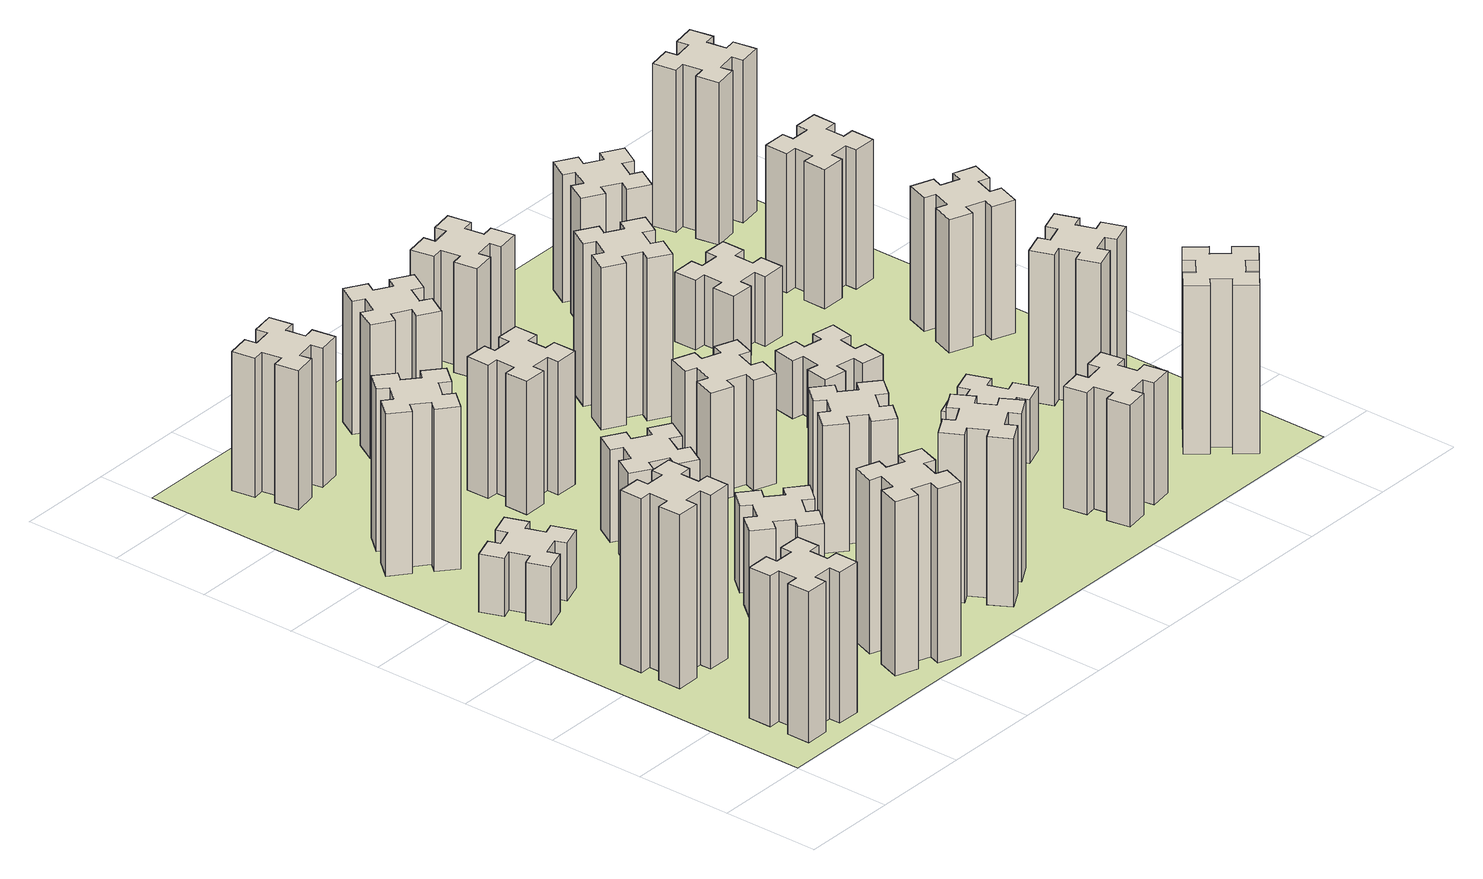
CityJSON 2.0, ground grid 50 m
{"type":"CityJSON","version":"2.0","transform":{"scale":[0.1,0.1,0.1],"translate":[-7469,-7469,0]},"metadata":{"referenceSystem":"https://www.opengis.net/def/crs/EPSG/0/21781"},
"CityObjects":{
"building1":{"type":"Building","attributes":{"class":"1000","function":"1000","usage":"1000","yearOfConstruction":2016,"roofType":"1000","measuredHeight":78,"storeysAboveGround":30,"storeysBelowGround":0},"geometry":[{"type":"Solid","lod":"1","boundaries":[[[[0,1,2,3,4,5,6,7,8,9,10,11,12,13,14,15,16,17,18,19]],[[17,16,20,21]],[[16,15,22,20]],[[15,14,23,22]],[[14,13,24,23]],[[13,12,25,24]],[[12,11,26,25]],[[11,10,27,26]],[[10,9,28,27]],[[9,8,29,28]],[[8,7,30,29]],[[7,6,31,30]],[[6,5,32,31]],[[5,4,33,32]],[[4,3,34,33]],[[3,2,35,34]],[[2,1,36,35]],[[1,0,37,36]],[[0,19,38,37]],[[19,18,39,38]],[[18,17,21,39]],[[24,25,26,27,28,29,30,31,32,33,34,35,36,37,38,39,21,20,22,23]]]]}]},
"building2":{"type":"Building","attributes":{"class":"1000","function":"1000","usage":"1000","yearOfConstruction":2016,"roofType":"1000","measuredHeight":90,"storeysAboveGround":30,"storeysBelowGround":0},"geometry":[{"type":"Solid","lod":"1","boundaries":[[[[40,41,42,43,44,45,46,47,48,49,50,51,52,53,54,55,56,57,58,59]],[[57,56,60,61]],[[56,55,62,60]],[[55,54,63,62]],[[54,53,64,63]],[[53,52,65,64]],[[52,51,66,65]],[[51,50,67,66]],[[50,49,68,67]],[[49,48,69,68]],[[48,47,70,69]],[[47,46,71,70]],[[46,45,72,71]],[[45,44,73,72]],[[44,43,74,73]],[[43,42,75,74]],[[42,41,76,75]],[[41,40,77,76]],[[40,59,78,77]],[[59,58,79,78]],[[58,57,61,79]],[[64,65,66,67,68,69,70,71,72,73,74,75,76,77,78,79,61,60,62,63]]]]}]},
"building3":{"type":"Building","attributes":{"class":"1000","function":"1000","usage":"1000","yearOfConstruction":2016,"roofType":"1000","measuredHeight":30,"storeysAboveGround":30,"storeysBelowGround":0},"geometry":[{"type":"Solid","lod":"1","boundaries":[[[[80,81,82,83,84,85,86,87,88,89,90,91,92,93,94,95,96,97,98,99]],[[97,96,100,101]],[[96,95,102,100]],[[95,94,103,102]],[[94,93,104,103]],[[93,92,105,104]],[[92,91,106,105]],[[91,90,107,106]],[[90,89,108,107]],[[89,88,109,108]],[[88,87,110,109]],[[87,86,111,110]],[[86,85,112,111]],[[85,84,113,112]],[[84,83,114,113]],[[83,82,115,114]],[[82,81,116,115]],[[81,80,117,116]],[[80,99,118,117]],[[99,98,119,118]],[[98,97,101,119]],[[104,105,106,107,108,109,110,111,112,113,114,115,116,117,118,119,101,100,102,103]]]]}]},
"building4":{"type":"Building","attributes":{"class":"1000","function":"1000","usage":"1000","yearOfConstruction":2016,"roofType":"1000","measuredHeight":84,"storeysAboveGround":30,"storeysBelowGround":0},"geometry":[{"type":"Solid","lod":"1","boundaries":[[[[120,121,122,123,124,125,126,127,128,129,130,131,132,133,134,135,136,137,138,139]],[[137,136,140,141]],[[136,135,142,140]],[[135,134,143,142]],[[134,133,144,143]],[[133,132,145,144]],[[132,131,146,145]],[[131,130,147,146]],[[130,129,148,147]],[[129,128,149,148]],[[128,127,150,149]],[[127,126,151,150]],[[126,125,152,151]],[[125,124,153,152]],[[124,123,154,153]],[[123,122,155,154]],[[122,121,156,155]],[[121,120,157,156]],[[120,139,158,157]],[[139,138,159,158]],[[138,137,141,159]],[[144,145,146,147,148,149,150,151,152,153,154,155,156,157,158,159,141,140,142,143]]]]}]},
"building5":{"type":"Building","attributes":{"class":"1000","function":"1000","usage":"1000","yearOfConstruction":2016,"roofType":"1000","measuredHeight":90,"storeysAboveGround":30,"storeysBelowGround":0},"geometry":[{"type":"Solid","lod":"1","boundaries":[[[[160,161,162,163,164,165,166,167,168,169,170,171,172,173,174,175,176,177,178,179]],[[177,176,180,181]],[[176,175,182,180]],[[175,174,183,182]],[[174,173,184,183]],[[173,172,185,184]],[[172,171,186,185]],[[171,170,187,186]],[[170,169,188,187]],[[169,168,189,188]],[[168,167,190,189]],[[167,166,191,190]],[[166,165,192,191]],[[165,164,193,192]],[[164,163,194,193]],[[163,162,195,194]],[[162,161,196,195]],[[161,160,197,196]],[[160,179,198,197]],[[179,178,199,198]],[[178,177,181,199]],[[184,185,186,187,188,189,190,191,192,193,194,195,196,197,198,199,181,180,182,183]]]]}]},
"building6":{"type":"Building","attributes":{"class":"1000","function":"1000","usage":"1000","yearOfConstruction":2016,"roofType":"1000","measuredHeight":45,"storeysAboveGround":30,"storeysBelowGround":0},"geometry":[{"type":"Solid","lod":"1","boundaries":[[[[200,201,202,203,204,205,206,207,208,209,210,211,212,213,214,215,216,217,218,219]],[[217,216,220,221]],[[216,215,222,220]],[[215,214,223,222]],[[214,213,224,223]],[[213,212,225,224]],[[212,211,226,225]],[[211,210,227,226]],[[210,209,228,227]],[[209,208,229,228]],[[208,207,230,229]],[[207,206,231,230]],[[206,205,232,231]],[[205,204,233,232]],[[204,203,234,233]],[[203,202,235,234]],[[202,201,236,235]],[[201,200,237,236]],[[200,219,238,237]],[[219,218,239,238]],[[218,217,221,239]],[[224,225,226,227,228,229,230,231,232,233,234,235,236,237,238,239,221,220,222,223]]]]}]},
"building7":{"type":"Building","attributes":{"class":"1000","function":"1000","usage":"1000","yearOfConstruction":2016,"roofType":"1000","measuredHeight":72,"storeysAboveGround":30,"storeysBelowGround":0},"geometry":[{"type":"Solid","lod":"1","boundaries":[[[[240,241,242,243,244,245,246,247,248,249,250,251,252,253,254,255,256,257,258,259]],[[257,256,260,261]],[[256,255,262,260]],[[255,254,263,262]],[[254,253,264,263]],[[253,252,265,264]],[[252,251,266,265]],[[251,250,267,266]],[[250,249,268,267]],[[249,248,269,268]],[[248,247,270,269]],[[247,246,271,270]],[[246,245,272,271]],[[245,244,273,272]],[[244,243,274,273]],[[243,242,275,274]],[[242,241,276,275]],[[241,240,277,276]],[[240,259,278,277]],[[259,258,279,278]],[[258,257,261,279]],[[264,265,266,267,268,269,270,271,272,273,274,275,276,277,278,279,261,260,262,263]]]]}]},
"building8":{"type":"Building","attributes":{"class":"1000","function":"1000","usage":"1000","yearOfConstruction":2016,"roofType":"1000","measuredHeight":48,"storeysAboveGround":30,"storeysBelowGround":0},"geometry":[{"type":"Solid","lod":"1","boundaries":[[[[280,281,282,283,284,285,286,287,288,289,290,291,292,293,294,295,296,297,298,299]],[[297,296,300,301]],[[296,295,302,300]],[[295,294,303,302]],[[294,293,304,303]],[[293,292,305,304]],[[292,291,306,305]],[[291,290,307,306]],[[290,289,308,307]],[[289,288,309,308]],[[288,287,310,309]],[[287,286,311,310]],[[286,285,312,311]],[[285,284,313,312]],[[284,283,314,313]],[[283,282,315,314]],[[282,281,316,315]],[[281,280,317,316]],[[280,299,318,317]],[[299,298,319,318]],[[298,297,301,319]],[[304,305,306,307,308,309,310,311,312,313,314,315,316,317,318,319,301,300,302,303]]]]}]},
"building9":{"type":"Building","attributes":{"class":"1000","function":"1000","usage":"1000","yearOfConstruction":2016,"roofType":"1000","measuredHeight":69,"storeysAboveGround":30,"storeysBelowGround":0},"geometry":[{"type":"Solid","lod":"1","boundaries":[[[[320,321,322,323,324,325,326,327,328,329,330,331,332,333,334,335,336,337,338,339]],[[337,336,340,341]],[[336,335,342,340]],[[335,334,343,342]],[[334,333,344,343]],[[333,332,345,344]],[[332,331,346,345]],[[331,330,347,346]],[[330,329,348,347]],[[329,328,349,348]],[[328,327,350,349]],[[327,326,351,350]],[[326,325,352,351]],[[325,324,353,352]],[[324,323,354,353]],[[323,322,355,354]],[[322,321,356,355]],[[321,320,357,356]],[[320,339,358,357]],[[339,338,359,358]],[[338,337,341,359]],[[344,345,346,347,348,349,350,351,352,353,354,355,356,357,358,359,341,340,342,343]]]]}]},
"building10":{"type":"Building","attributes":{"class":"1000","function":"1000","usage":"1000","yearOfConstruction":2016,"roofType":"1000","measuredHeight":87,"storeysAboveGround":30,"storeysBelowGround":0},"geometry":[{"type":"Solid","lod":"1","boundaries":[[[[360,361,362,363,364,365,366,367,368,369,370,371,372,373,374,375,376,377,378,379]],[[377,376,380,381]],[[376,375,382,380]],[[375,374,383,382]],[[374,373,384,383]],[[373,372,385,384]],[[372,371,386,385]],[[371,370,387,386]],[[370,369,388,387]],[[369,368,389,388]],[[368,367,390,389]],[[367,366,391,390]],[[366,365,392,391]],[[365,364,393,392]],[[364,363,394,393]],[[363,362,395,394]],[[362,361,396,395]],[[361,360,397,396]],[[360,379,398,397]],[[379,378,399,398]],[[378,377,381,399]],[[384,385,386,387,388,389,390,391,392,393,394,395,396,397,398,399,381,380,382,383]]]]}]},
"building11":{"type":"Building","attributes":{"class":"1000","function":"1000","usage":"1000","yearOfConstruction":2016,"roofType":"1000","measuredHeight":69,"storeysAboveGround":30,"storeysBelowGround":0},"geometry":[{"type":"Solid","lod":"1","boundaries":[[[[400,401,402,403,404,405,406,407,408,409,410,411,412,413,414,415,416,417,418,419]],[[417,416,420,421]],[[416,415,422,420]],[[415,414,423,422]],[[414,413,424,423]],[[413,412,425,424]],[[412,411,426,425]],[[411,410,427,426]],[[410,409,428,427]],[[409,408,429,428]],[[408,407,430,429]],[[407,406,431,430]],[[406,405,432,431]],[[405,404,433,432]],[[404,403,434,433]],[[403,402,435,434]],[[402,401,436,435]],[[401,400,437,436]],[[400,419,438,437]],[[419,418,439,438]],[[418,417,421,439]],[[424,425,426,427,428,429,430,431,432,433,434,435,436,437,438,439,421,420,422,423]]]]}]},
"building12":{"type":"Building","attributes":{"class":"1000","function":"1000","usage":"1000","yearOfConstruction":2016,"roofType":"1000","measuredHeight":66,"storeysAboveGround":30,"storeysBelowGround":0},"geometry":[{"type":"Solid","lod":"1","boundaries":[[[[440,441,442,443,444,445,446,447,448,449,450,451,452,453,454,455,456,457,458,459]],[[457,456,460,461]],[[456,455,462,460]],[[455,454,463,462]],[[454,453,464,463]],[[453,452,465,464]],[[452,451,466,465]],[[451,450,467,466]],[[450,449,468,467]],[[449,448,469,468]],[[448,447,470,469]],[[447,446,471,470]],[[446,445,472,471]],[[445,444,473,472]],[[444,443,474,473]],[[443,442,475,474]],[[442,441,476,475]],[[441,440,477,476]],[[440,459,478,477]],[[459,458,479,478]],[[458,457,461,479]],[[464,465,466,467,468,469,470,471,472,473,474,475,476,477,478,479,461,460,462,463]]]]}]},
"building13":{"type":"Building","attributes":{"class":"1000","function":"1000","usage":"1000","yearOfConstruction":2016,"roofType":"1000","measuredHeight":57,"storeysAboveGround":30,"storeysBelowGround":0},"geometry":[{"type":"Solid","lod":"1","boundaries":[[[[480,481,482,483,484,485,486,487,488,489,490,491,492,493,494,495,496,497,498,499]],[[497,496,500,501]],[[496,495,502,500]],[[495,494,503,502]],[[494,493,504,503]],[[493,492,505,504]],[[492,491,506,505]],[[491,490,507,506]],[[490,489,508,507]],[[489,488,509,508]],[[488,487,510,509]],[[487,486,511,510]],[[486,485,512,511]],[[485,484,513,512]],[[484,483,514,513]],[[483,482,515,514]],[[482,481,516,515]],[[481,480,517,516]],[[480,499,518,517]],[[499,498,519,518]],[[498,497,501,519]],[[504,505,506,507,508,509,510,511,512,513,514,515,516,517,518,519,501,500,502,503]]]]}]},
"building14":{"type":"Building","attributes":{"class":"1000","function":"1000","usage":"1000","yearOfConstruction":2016,"roofType":"1000","measuredHeight":84,"storeysAboveGround":30,"storeysBelowGround":0},"geometry":[{"type":"Solid","lod":"1","boundaries":[[[[520,521,522,523,524,525,526,527,528,529,530,531,532,533,534,535,536,537,538,539]],[[537,536,540,541]],[[536,535,542,540]],[[535,534,543,542]],[[534,533,544,543]],[[533,532,545,544]],[[532,531,546,545]],[[531,530,547,546]],[[530,529,548,547]],[[529,528,549,548]],[[528,527,550,549]],[[527,526,551,550]],[[526,525,552,551]],[[525,524,553,552]],[[524,523,554,553]],[[523,522,555,554]],[[522,521,556,555]],[[521,520,557,556]],[[520,539,558,557]],[[539,538,559,558]],[[538,537,541,559]],[[544,545,546,547,548,549,550,551,552,553,554,555,556,557,558,559,541,540,542,543]]]]}]},
"building15":{"type":"Building","attributes":{"class":"1000","function":"1000","usage":"1000","yearOfConstruction":2016,"roofType":"1000","measuredHeight":63,"storeysAboveGround":30,"storeysBelowGround":0},"geometry":[{"type":"Solid","lod":"1","boundaries":[[[[560,561,562,563,564,565,566,567,568,569,570,571,572,573,574,575,576,577,578,579]],[[577,576,580,581]],[[576,575,582,580]],[[575,574,583,582]],[[574,573,584,583]],[[573,572,585,584]],[[572,571,586,585]],[[571,570,587,586]],[[570,569,588,587]],[[569,568,589,588]],[[568,567,590,589]],[[567,566,591,590]],[[566,565,592,591]],[[565,564,593,592]],[[564,563,594,593]],[[563,562,595,594]],[[562,561,596,595]],[[561,560,597,596]],[[560,579,598,597]],[[579,578,599,598]],[[578,577,581,599]],[[584,585,586,587,588,589,590,591,592,593,594,595,596,597,598,599,581,580,582,583]]]]}]},
"building16":{"type":"Building","attributes":{"class":"1000","function":"1000","usage":"1000","yearOfConstruction":2016,"roofType":"1000","measuredHeight":57,"storeysAboveGround":30,"storeysBelowGround":0},"geometry":[{"type":"Solid","lod":"1","boundaries":[[[[600,601,602,603,604,605,606,607,608,609,610,611,612,613,614,615,616,617,618,619]],[[617,616,620,621]],[[616,615,622,620]],[[615,614,623,622]],[[614,613,624,623]],[[613,612,625,624]],[[612,611,626,625]],[[611,610,627,626]],[[610,609,628,627]],[[609,608,629,628]],[[608,607,630,629]],[[607,606,631,630]],[[606,605,632,631]],[[605,604,633,632]],[[604,603,634,633]],[[603,602,635,634]],[[602,601,636,635]],[[601,600,637,636]],[[600,619,638,637]],[[619,618,639,638]],[[618,617,621,639]],[[624,625,626,627,628,629,630,631,632,633,634,635,636,637,638,639,621,620,622,623]]]]}]},
"building17":{"type":"Building","attributes":{"class":"1000","function":"1000","usage":"1000","yearOfConstruction":2016,"roofType":"1000","measuredHeight":33,"storeysAboveGround":30,"storeysBelowGround":0},"geometry":[{"type":"Solid","lod":"1","boundaries":[[[[640,641,642,643,644,645,646,647,648,649,650,651,652,653,654,655,656,657,658,659]],[[657,656,660,661]],[[656,655,662,660]],[[655,654,663,662]],[[654,653,664,663]],[[653,652,665,664]],[[652,651,666,665]],[[651,650,667,666]],[[650,649,668,667]],[[649,648,669,668]],[[648,647,670,669]],[[647,646,671,670]],[[646,645,672,671]],[[645,644,673,672]],[[644,643,674,673]],[[643,642,675,674]],[[642,641,676,675]],[[641,640,677,676]],[[640,659,678,677]],[[659,658,679,678]],[[658,657,661,679]],[[664,665,666,667,668,669,670,671,672,673,674,675,676,677,678,679,661,660,662,663]]]]}]},
"building18":{"type":"Building","attributes":{"class":"1000","function":"1000","usage":"1000","yearOfConstruction":2016,"roofType":"1000","measuredHeight":30,"storeysAboveGround":30,"storeysBelowGround":0},"geometry":[{"type":"Solid","lod":"1","boundaries":[[[[680,681,682,683,684,685,686,687,688,689,690,691,692,693,694,695,696,697,698,699]],[[697,696,700,701]],[[696,695,702,700]],[[695,694,703,702]],[[694,693,704,703]],[[693,692,705,704]],[[692,691,706,705]],[[691,690,707,706]],[[690,689,708,707]],[[689,688,709,708]],[[688,687,710,709]],[[687,686,711,710]],[[686,685,712,711]],[[685,684,713,712]],[[684,683,714,713]],[[683,682,715,714]],[[682,681,716,715]],[[681,680,717,716]],[[680,699,718,717]],[[699,698,719,718]],[[698,697,701,719]],[[704,705,706,707,708,709,710,711,712,713,714,715,716,717,718,719,701,700,702,703]]]]}]},
"building19":{"type":"Building","attributes":{"class":"1000","function":"1000","usage":"1000","yearOfConstruction":2016,"roofType":"1000","measuredHeight":36,"storeysAboveGround":30,"storeysBelowGround":0},"geometry":[{"type":"Solid","lod":"1","boundaries":[[[[720,721,722,723,724,725,726,727,728,729,730,731,732,733,734,735,736,737,738,739]],[[737,736,740,741]],[[736,735,742,740]],[[735,734,743,742]],[[734,733,744,743]],[[733,732,745,744]],[[732,731,746,745]],[[731,730,747,746]],[[730,729,748,747]],[[729,728,749,748]],[[728,727,750,749]],[[727,726,751,750]],[[726,725,752,751]],[[725,724,753,752]],[[724,723,754,753]],[[723,722,755,754]],[[722,721,756,755]],[[721,720,757,756]],[[720,739,758,757]],[[739,738,759,758]],[[738,737,741,759]],[[744,745,746,747,748,749,750,751,752,753,754,755,756,757,758,759,741,740,742,743]]]]}]},
"building20":{"type":"Building","attributes":{"class":"1000","function":"1000","usage":"1000","yearOfConstruction":2016,"roofType":"1000","measuredHeight":87,"storeysAboveGround":30,"storeysBelowGround":0},"geometry":[{"type":"Solid","lod":"1","boundaries":[[[[760,761,762,763,764,765,766,767,768,769,770,771,772,773,774,775,776,777,778,779]],[[777,776,780,781]],[[776,775,782,780]],[[775,774,783,782]],[[774,773,784,783]],[[773,772,785,784]],[[772,771,786,785]],[[771,770,787,786]],[[770,769,788,787]],[[769,768,789,788]],[[768,767,790,789]],[[767,766,791,790]],[[766,765,792,791]],[[765,764,793,792]],[[764,763,794,793]],[[763,762,795,794]],[[762,761,796,795]],[[761,760,797,796]],[[760,779,798,797]],[[779,778,799,798]],[[778,777,781,799]],[[784,785,786,787,788,789,790,791,792,793,794,795,796,797,798,799,781,780,782,783]]]]}]},
"building21":{"type":"Building","attributes":{"class":"1000","function":"1000","usage":"1000","yearOfConstruction":2016,"roofType":"1000","measuredHeight":66,"storeysAboveGround":30,"storeysBelowGround":0},"geometry":[{"type":"Solid","lod":"1","boundaries":[[[[800,801,802,803,804,805,806,807,808,809,810,811,812,813,814,815,816,817,818,819]],[[817,816,820,821]],[[816,815,822,820]],[[815,814,823,822]],[[814,813,824,823]],[[813,812,825,824]],[[812,811,826,825]],[[811,810,827,826]],[[810,809,828,827]],[[809,808,829,828]],[[808,807,830,829]],[[807,806,831,830]],[[806,805,832,831]],[[805,804,833,832]],[[804,803,834,833]],[[803,802,835,834]],[[802,801,836,835]],[[801,800,837,836]],[[800,819,838,837]],[[819,818,839,838]],[[818,817,821,839]],[[824,825,826,827,828,829,830,831,832,833,834,835,836,837,838,839,821,820,822,823]]]]}]},
"building22":{"type":"Building","attributes":{"class":"1000","function":"1000","usage":"1000","yearOfConstruction":2016,"roofType":"1000","measuredHeight":78,"storeysAboveGround":30,"storeysBelowGround":0},"geometry":[{"type":"Solid","lod":"1","boundaries":[[[[840,841,842,843,844,845,846,847,848,849,850,851,852,853,854,855,856,857,858,859]],[[857,856,860,861]],[[856,855,862,860]],[[855,854,863,862]],[[854,853,864,863]],[[853,852,865,864]],[[852,851,866,865]],[[851,850,867,866]],[[850,849,868,867]],[[849,848,869,868]],[[848,847,870,869]],[[847,846,871,870]],[[846,845,872,871]],[[845,844,873,872]],[[844,843,874,873]],[[843,842,875,874]],[[842,841,876,875]],[[841,840,877,876]],[[840,859,878,877]],[[859,858,879,878]],[[858,857,861,879]],[[864,865,866,867,868,869,870,871,872,873,874,875,876,877,878,879,861,860,862,863]]]]}]},
"building23":{"type":"Building","attributes":{"class":"1000","function":"1000","usage":"1000","yearOfConstruction":2016,"roofType":"1000","measuredHeight":69,"storeysAboveGround":30,"storeysBelowGround":0},"geometry":[{"type":"Solid","lod":"1","boundaries":[[[[880,881,882,883,884,885,886,887,888,889,890,891,892,893,894,895,896,897,898,899]],[[897,896,900,901]],[[896,895,902,900]],[[895,894,903,902]],[[894,893,904,903]],[[893,892,905,904]],[[892,891,906,905]],[[891,890,907,906]],[[890,889,908,907]],[[889,888,909,908]],[[888,887,910,909]],[[887,886,911,910]],[[886,885,912,911]],[[885,884,913,912]],[[884,883,914,913]],[[883,882,915,914]],[[882,881,916,915]],[[881,880,917,916]],[[880,899,918,917]],[[899,898,919,918]],[[898,897,901,919]],[[904,905,906,907,908,909,910,911,912,913,914,915,916,917,918,919,901,900,902,903]]]]}]},
"building24":{"type":"Building","attributes":{"class":"1000","function":"1000","usage":"1000","yearOfConstruction":2016,"roofType":"1000","measuredHeight":72,"storeysAboveGround":30,"storeysBelowGround":0},"geometry":[{"type":"Solid","lod":"1","boundaries":[[[[920,921,922,923,924,925,926,927,928,929,930,931,932,933,934,935,936,937,938,939]],[[937,936,940,941]],[[936,935,942,940]],[[935,934,943,942]],[[934,933,944,943]],[[933,932,945,944]],[[932,931,946,945]],[[931,930,947,946]],[[930,929,948,947]],[[929,928,949,948]],[[928,927,950,949]],[[927,926,951,950]],[[926,925,952,951]],[[925,924,953,952]],[[924,923,954,953]],[[923,922,955,954]],[[922,921,956,955]],[[921,920,957,956]],[[920,939,958,957]],[[939,938,959,958]],[[938,937,941,959]],[[944,945,946,947,948,949,950,951,952,953,954,955,956,957,958,959,941,940,942,943]]]]}]},
"building25":{"type":"Building","attributes":{"class":"1000","function":"1000","usage":"1000","yearOfConstruction":2016,"roofType":"1000","measuredHeight":84,"storeysAboveGround":30,"storeysBelowGround":0},"geometry":[{"type":"Solid","lod":"1","boundaries":[[[[960,961,962,963,964,965,966,967,968,969,970,971,972,973,974,975,976,977,978,979]],[[977,976,980,981]],[[976,975,982,980]],[[975,974,983,982]],[[974,973,984,983]],[[973,972,985,984]],[[972,971,986,985]],[[971,970,987,986]],[[970,969,988,987]],[[969,968,989,988]],[[968,967,990,989]],[[967,966,991,990]],[[966,965,992,991]],[[965,964,993,992]],[[964,963,994,993]],[[963,962,995,994]],[[962,961,996,995]],[[961,960,997,996]],[[960,979,998,997]],[[979,978,999,998]],[[978,977,981,999]],[[984,985,986,987,988,989,990,991,992,993,994,995,996,997,998,999,981,980,982,983]]]]}]},
"landuse1":{"type":"LandUse","attributes":{"name":"plot1","function":"1010"},"geometry":[{"type":"MultiSurface","lod":"1","boundaries":[[[1000,1001,1002,1003]]]}]}
},
"vertices":[
[265,325,0],[265,225,0],[205,225,0],[205,105,0],[325,105,0],[325,165,0],[425,165,0],[425,105,0],[545,105,0],[545,225,0],[485,225,0],[485,325,0],[545,325,0],[545,445,0],[425,445,0],[425,385,0],[325,385,0],[325,445,0],[205,445,0],[205,325,0],[325,385,780],[325,445,780],[425,385,780],[425,445,780],[545,445,780],[545,325,780],[485,325,780],[485,225,780],[545,225,780],[545,105,780],[425,105,780],[425,165,780],[325,165,780],[325,105,780],[205,105,780],[205,225,780],[265,225,780],[265,325,780],[205,325,780],[205,445,780],
[265,1065,0],[265,965,0],[205,965,0],[205,845,0],[325,845,0],[325,905,0],[425,905,0],[425,845,0],[545,845,0],[545,965,0],[485,965,0],[485,1065,0],[545,1065,0],[545,1185,0],[425,1185,0],[425,1125,0],[325,1125,0],[325,1185,0],[205,1185,0],[205,1065,0],[325,1125,900],[325,1185,900],[425,1125,900],[425,1185,900],[545,1185,900],[545,1065,900],[485,1065,900],[485,965,900],[545,965,900],[545,845,900],[425,845,900],[425,905,900],[325,905,900],[325,845,900],[205,845,900],[205,965,900],[265,965,900],[265,1065,900],[205,1065,900],[205,1185,900],
[366,1735,0],[460,1769,0],[480,1713,0],[593,1754,0],[552,1867,0],[496,1846,0],[462,1940,0],[518,1960,0],[477,2073,0],[364,2032,0],[385,1976,0],[291,1942,0],[270,1998,0],[157,1957,0],[199,1844,0],[255,1865,0],[289,1771,0],[233,1750,0],[274,1637,0],[387,1679,0],[289,1771,300],[233,1750,300],[255,1865,300],[199,1844,300],[157,1957,300],[270,1998,300],[291,1942,300],[385,1976,300],[364,2032,300],[477,2073,300],[518,1960,300],[462,1940,300],[496,1846,300],[552,1867,300],[593,1754,300],[480,1713,300],[460,1769,300],[366,1735,300],[387,1679,300],[274,1637,300],
[266,2443,0],[343,2379,0],[304,2333,0],[396,2256,0],[473,2348,0],[427,2386,0],[492,2463,0],[538,2424,0],[615,2516,0],[523,2593,0],[484,2547,0],[408,2612,0],[446,2658,0],[354,2735,0],[277,2643,0],[323,2604,0],[259,2528,0],[213,2566,0],[136,2474,0],[228,2397,0],[259,2528,840],[213,2566,840],[323,2604,840],[277,2643,840],[354,2735,840],[446,2658,840],[408,2612,840],[484,2547,840],[523,2593,840],[615,2516,840],[538,2424,840],[492,2463,840],[427,2386,840],[473,2348,840],[396,2256,840],[304,2333,840],[343,2379,840],[266,2443,840],[228,2397,840],[136,2474,840],
[1029,360,0],[995,266,0],[939,287,0],[897,174,0],[1010,133,0],[1031,189,0],[1125,155,0],[1104,99,0],[1217,57,0],[1258,170,0],[1202,191,0],[1236,285,0],[1292,264,0],[1333,377,0],[1220,418,0],[1200,362,0],[1106,396,0],[1127,452,0],[1014,493,0],[973,380,0],[1106,396,900],[1127,452,900],[1200,362,900],[1220,418,900],[1333,377,900],[1292,264,900],[1236,285,900],[1202,191,900],[1258,170,900],[1217,57,900],[1104,99,900],[1125,155,900],[1031,189,900],[1010,133,900],[897,174,900],[939,287,900],[995,266,900],[1029,360,900],[973,380,900],[1014,493,900],
[1224,1067,0],[1148,1132,0],[1186,1178,0],[1094,1255,0],[1017,1163,0],[1063,1124,0],[999,1048,0],[953,1086,0],[876,994,0],[968,917,0],[1006,963,0],[1083,899,0],[1044,853,0],[1136,776,0],[1213,868,0],[1167,906,0],[1232,983,0],[1278,944,0],[1355,1036,0],[1263,1113,0],[1232,983,450],[1278,944,450],[1167,906,450],[1213,868,450],[1136,776,450],[1044,853,450],[1083,899,450],[1006,963,450],[968,917,450],[876,994,450],[953,1086,450],[999,1048,450],[1063,1124,450],[1017,1163,450],[1094,1255,450],[1186,1178,450],[1148,1132,450],[1224,1067,450],[1263,1113,450],[1355,1036,450],
[592,3305,0],[575,3404,0],[634,3414,0],[613,3532,0],[495,3511,0],[505,3452,0],[407,3435,0],[397,3494,0],[278,3473,0],[299,3355,0],[358,3365,0],[376,3267,0],[317,3257,0],[337,3138,0],[456,3159,0],[445,3218,0],[544,3236,0],[554,3177,0],[672,3197,0],[651,3316,0],[544,3236,720],[554,3177,720],[445,3218,720],[456,3159,720],[337,3138,720],[317,3257,720],[376,3267,720],[358,3365,720],[299,3355,720],[278,3473,720],[397,3494,720],[407,3435,720],[505,3452,720],[495,3511,720],[613,3532,720],[634,3414,720],[575,3404,720],[592,3305,720],[651,3316,720],[672,3197,720],
[1045,1854,0],[995,1767,0],[943,1797,0],[883,1693,0],[987,1633,0],[1017,1685,0],[1104,1635,0],[1074,1583,0],[1178,1523,0],[1238,1627,0],[1186,1657,0],[1236,1744,0],[1288,1714,0],[1348,1818,0],[1244,1878,0],[1214,1826,0],[1127,1876,0],[1157,1928,0],[1053,1988,0],[993,1884,0],[1127,1876,480],[1157,1928,480],[1214,1826,480],[1244,1878,480],[1348,1818,480],[1288,1714,480],[1236,1744,480],[1186,1657,480],[1238,1627,480],[1178,1523,480],[1074,1583,480],[1104,1635,480],[1017,1685,480],[987,1633,480],[883,1693,480],[943,1797,480],[995,1767,480],[1045,1854,480],[993,1884,480],[1053,1988,480],
[1165,2605,0],[1065,2605,0],[1065,2665,0],[945,2665,0],[945,2545,0],[1005,2545,0],[1005,2445,0],[945,2445,0],[945,2325,0],[1065,2325,0],[1065,2385,0],[1165,2385,0],[1165,2325,0],[1285,2325,0],[1285,2445,0],[1225,2445,0],[1225,2545,0],[1285,2545,0],[1285,2665,0],[1165,2665,0],[1225,2545,690],[1285,2545,690],[1225,2445,690],[1285,2445,690],[1285,2325,690],[1165,2325,690],[1165,2385,690],[1065,2385,690],[1065,2325,690],[945,2325,690],[945,2445,690],[1005,2445,690],[1005,2545,690],[945,2545,690],[945,2665,690],[1065,2665,690],[1065,2605,690],[1165,2605,690],[1165,2665,690],[1285,2665,690],
[1744,496,0],[1657,446,0],[1627,498,0],[1523,438,0],[1583,334,0],[1635,364,0],[1685,277,0],[1633,247,0],[1693,143,0],[1797,203,0],[1767,255,0],[1854,305,0],[1884,253,0],[1988,313,0],[1928,417,0],[1876,387,0],[1826,474,0],[1878,504,0],[1818,608,0],[1714,548,0],[1826,474,870],[1878,504,870],[1876,387,870],[1928,417,870],[1988,313,870],[1884,253,870],[1854,305,870],[1767,255,870],[1797,203,870],[1693,143,870],[1633,247,870],[1685,277,870],[1635,364,870],[1583,334,870],[1523,438,870],[1627,498,870],[1657,446,870],[1744,496,870],[1714,548,870],[1818,608,870],
[1186,3137,0],[1236,3224,0],[1288,3194,0],[1348,3298,0],[1244,3358,0],[1214,3306,0],[1127,3356,0],[1157,3408,0],[1053,3468,0],[993,3364,0],[1045,3334,0],[995,3247,0],[943,3277,0],[883,3173,0],[987,3113,0],[1017,3165,0],[1104,3115,0],[1074,3063,0],[1178,3003,0],[1238,3107,0],[1104,3115,690],[1074,3063,690],[1017,3165,690],[987,3113,690],[883,3173,690],[943,3277,690],[995,3247,690],[1045,3334,690],[993,3364,690],[1053,3468,690],[1157,3408,690],[1127,3356,690],[1214,3306,690],[1244,3358,690],[1348,3298,690],[1288,3194,690],[1236,3224,690],[1186,3137,690],[1238,3107,690],[1178,3003,690],
[1703,1224,0],[1639,1148,0],[1593,1186,0],[1516,1094,0],[1608,1017,0],[1646,1063,0],[1723,999,0],[1684,953,0],[1776,876,0],[1853,968,0],[1807,1006,0],[1872,1083,0],[1918,1044,0],[1995,1136,0],[1903,1213,0],[1864,1167,0],[1788,1232,0],[1826,1278,0],[1734,1355,0],[1657,1263,0],[1788,1232,660],[1826,1278,660],[1864,1167,660],[1903,1213,660],[1995,1136,660],[1918,1044,660],[1872,1083,660],[1807,1006,660],[1853,968,660],[1776,876,660],[1684,953,660],[1723,999,660],[1646,1063,660],[1608,1017,660],[1516,1094,660],[1593,1186,660],[1639,1148,660],[1703,1224,660],[1657,1263,660],[1734,1355,660],
[1842,1771,0],[1876,1865,0],[1932,1844,0],[1973,1957,0],[1860,1998,0],[1840,1942,0],[1746,1976,0],[1767,2032,0],[1654,2073,0],[1613,1960,0],[1669,1940,0],[1635,1846,0],[1579,1867,0],[1537,1754,0],[1650,1713,0],[1671,1769,0],[1765,1735,0],[1744,1679,0],[1857,1637,0],[1898,1750,0],[1765,1735,570],[1744,1679,570],[1671,1769,570],[1650,1713,570],[1537,1754,570],[1579,1867,570],[1635,1846,570],[1669,1940,570],[1613,1960,570],[1654,2073,570],[1767,2032,570],[1746,1976,570],[1840,1942,570],[1860,1998,570],[1973,1957,570],[1932,1844,570],[1876,1865,570],[1842,1771,570],[1898,1750,570],[1857,1637,570],
[2054,2666,0],[1967,2716,0],[1997,2768,0],[1893,2828,0],[1833,2724,0],[1885,2694,0],[1835,2607,0],[1783,2637,0],[1723,2533,0],[1827,2473,0],[1857,2525,0],[1944,2475,0],[1914,2423,0],[2018,2363,0],[2078,2467,0],[2026,2497,0],[2076,2584,0],[2128,2554,0],[2188,2658,0],[2084,2718,0],[2076,2584,840],[2128,2554,840],[2026,2497,840],[2078,2467,840],[2018,2363,840],[1914,2423,840],[1944,2475,840],[1857,2525,840],[1827,2473,840],[1723,2533,840],[1783,2637,840],[1835,2607,840],[1885,2694,840],[1833,2724,840],[1893,2828,840],[1997,2768,840],[1967,2716,840],[2054,2666,840],[2084,2718,840],[2188,2658,840],
[2665,258,0],[2764,276,0],[2774,217,0],[2892,237,0],[2871,356,0],[2812,345,0],[2795,444,0],[2854,454,0],[2833,572,0],[2715,551,0],[2725,492,0],[2627,475,0],[2617,534,0],[2498,513,0],[2519,395,0],[2578,405,0],[2596,307,0],[2537,297,0],[2557,178,0],[2676,199,0],[2596,307,630],[2537,297,630],[2578,405,630],[2519,395,630],[2498,513,630],[2617,534,630],[2627,475,630],[2725,492,630],[2715,551,630],[2833,572,630],[2854,454,630],[2795,444,630],[2812,345,630],[2871,356,630],[2892,237,630],[2774,217,630],[2764,276,630],[2665,258,630],[2676,199,630],[2557,178,630],
[1738,3465,0],[1756,3367,0],[1697,3357,0],[1717,3238,0],[1836,3259,0],[1825,3318,0],[1924,3336,0],[1934,3277,0],[2052,3297,0],[2031,3416,0],[1972,3405,0],[1955,3504,0],[2014,3514,0],[1993,3632,0],[1875,3611,0],[1885,3552,0],[1787,3535,0],[1777,3594,0],[1658,3573,0],[1679,3455,0],[1787,3535,570],[1777,3594,570],[1885,3552,570],[1875,3611,570],[1993,3632,570],[2014,3514,570],[1955,3504,570],[1972,3405,570],[2031,3416,570],[2052,3297,570],[1934,3277,570],[1924,3336,570],[1825,3318,570],[1836,3259,570],[1717,3238,570],[1697,3357,570],[1756,3367,570],[1738,3465,570],[1679,3455,570],[1658,3573,570],
[2716,1006,0],[2682,1100,0],[2738,1120,0],[2697,1233,0],[2584,1192,0],[2605,1136,0],[2511,1102,0],[2490,1158,0],[2377,1117,0],[2419,1004,0],[2475,1025,0],[2509,931,0],[2453,910,0],[2494,797,0],[2607,839,0],[2586,895,0],[2680,929,0],[2700,873,0],[2813,914,0],[2772,1027,0],[2680,929,330],[2700,873,330],[2586,895,330],[2607,839,330],[2494,797,330],[2453,910,330],[2509,931,330],[2475,1025,330],[2419,1004,330],[2377,1117,330],[2490,1158,330],[2511,1102,330],[2605,1136,330],[2584,1192,330],[2697,1233,330],[2738,1120,330],[2682,1100,330],[2716,1006,330],[2772,1027,330],[2813,914,330],
[2427,1756,0],[2525,1738,0],[2515,1679,0],[2633,1658,0],[2654,1777,0],[2595,1787,0],[2612,1885,0],[2671,1875,0],[2692,1993,0],[2574,2014,0],[2564,1955,0],[2465,1972,0],[2476,2031,0],[2357,2052,0],[2337,1934,0],[2396,1924,0],[2378,1825,0],[2319,1836,0],[2298,1717,0],[2417,1697,0],[2378,1825,300],[2319,1836,300],[2396,1924,300],[2337,1934,300],[2357,2052,300],[2476,2031,300],[2465,1972,300],[2564,1955,300],[2574,2014,300],[2692,1993,300],[2671,1875,300],[2612,1885,300],[2595,1787,300],[2654,1777,300],[2633,1658,300],[2515,1679,300],[2525,1738,300],[2427,1756,300],[2417,1697,300],[2298,1717,300],
[2805,2545,0],[2805,2645,0],[2865,2645,0],[2865,2765,0],[2745,2765,0],[2745,2705,0],[2645,2705,0],[2645,2765,0],[2525,2765,0],[2525,2645,0],[2585,2645,0],[2585,2545,0],[2525,2545,0],[2525,2425,0],[2645,2425,0],[2645,2485,0],[2745,2485,0],[2745,2425,0],[2865,2425,0],[2865,2545,0],[2745,2485,360],[2745,2425,360],[2645,2485,360],[2645,2425,360],[2525,2425,360],[2525,2545,360],[2585,2545,360],[2585,2645,360],[2525,2645,360],[2525,2765,360],[2645,2765,360],[2645,2705,360],[2745,2705,360],[2745,2765,360],[2865,2765,360],[2865,2645,360],[2805,2645,360],[2805,2545,360],[2865,2545,360],[2865,2425,360],
[3468,259,0],[3544,323,0],[3583,277,0],[3675,354,0],[3598,446,0],[3552,408,0],[3487,484,0],[3533,523,0],[3456,615,0],[3364,538,0],[3403,492,0],[3326,427,0],[3288,473,0],[3196,396,0],[3273,304,0],[3319,343,0],[3383,266,0],[3337,228,0],[3414,136,0],[3506,213,0],[3383,266,870],[3337,228,870],[3319,343,870],[3273,304,870],[3196,396,870],[3288,473,870],[3326,427,870],[3403,492,870],[3364,538,870],[3456,615,870],[3533,523,870],[3487,484,870],[3552,408,870],[3598,446,870],[3675,354,870],[3583,277,870],[3544,323,870],[3468,259,870],[3506,213,870],[3414,136,870],
[2694,3306,0],[2607,3356,0],[2637,3408,0],[2533,3468,0],[2473,3364,0],[2525,3334,0],[2475,3247,0],[2423,3277,0],[2363,3173,0],[2467,3113,0],[2497,3165,0],[2584,3115,0],[2554,3063,0],[2658,3003,0],[2718,3107,0],[2666,3137,0],[2716,3224,0],[2768,3194,0],[2828,3298,0],[2724,3358,0],[2716,3224,660],[2768,3194,660],[2666,3137,660],[2718,3107,660],[2658,3003,660],[2554,3063,660],[2584,3115,660],[2497,3165,660],[2467,3113,660],[2363,3173,660],[2423,3277,660],[2475,3247,660],[2525,3334,660],[2473,3364,660],[2533,3468,660],[2637,3408,660],[2607,3356,660],[2694,3306,660],[2724,3358,660],[2828,3298,660],
[3215,1125,0],[3249,1031,0],[3193,1010,0],[3234,897,0],[3347,939,0],[3326,995,0],[3420,1029,0],[3440,973,0],[3553,1014,0],[3512,1127,0],[3456,1106,0],[3422,1200,0],[3478,1220,0],[3437,1333,0],[3324,1292,0],[3345,1236,0],[3251,1202,0],[3230,1258,0],[3117,1217,0],[3159,1104,0],[3251,1202,780],[3230,1258,780],[3345,1236,780],[3324,1292,780],[3437,1333,780],[3478,1220,780],[3422,1200,780],[3456,1106,780],[3512,1127,780],[3553,1014,780],[3440,973,780],[3420,1029,780],[3326,995,780],[3347,939,780],[3234,897,780],[3193,1010,780],[3249,1031,780],[3215,1125,780],[3159,1104,780],[3117,1217,780],
[3351,1769,0],[3445,1735,0],[3424,1679,0],[3537,1637,0],[3578,1750,0],[3522,1771,0],[3556,1865,0],[3612,1844,0],[3653,1957,0],[3540,1998,0],[3520,1942,0],[3426,1976,0],[3447,2032,0],[3334,2073,0],[3293,1960,0],[3349,1940,0],[3315,1846,0],[3259,1867,0],[3217,1754,0],[3330,1713,0],[3315,1846,690],[3259,1867,690],[3349,1940,690],[3293,1960,690],[3334,2073,690],[3447,2032,690],[3426,1976,690],[3520,1942,690],[3540,1998,690],[3653,1957,690],[3612,1844,690],[3556,1865,690],[3522,1771,690],[3578,1750,690],[3537,1637,690],[3424,1679,690],[3445,1735,690],[3351,1769,690],[3330,1713,690],[3217,1754,690],
[3385,2705,0],[3285,2705,0],[3285,2765,0],[3165,2765,0],[3165,2645,0],[3225,2645,0],[3225,2545,0],[3165,2545,0],[3165,2425,0],[3285,2425,0],[3285,2485,0],[3385,2485,0],[3385,2425,0],[3505,2425,0],[3505,2545,0],[3445,2545,0],[3445,2645,0],[3505,2645,0],[3505,2765,0],[3385,2765,0],[3445,2645,720],[3505,2645,720],[3445,2545,720],[3505,2545,720],[3505,2425,720],[3385,2425,720],[3385,2485,720],[3285,2485,720],[3285,2425,720],[3165,2425,720],[3165,2545,720],[3225,2545,720],[3225,2645,720],[3165,2645,720],[3165,2765,720],[3285,2765,720],[3285,2705,720],[3385,2705,720],[3385,2765,720],[3505,2765,720],
[3552,3305,0],[3535,3404,0],[3594,3414,0],[3573,3532,0],[3455,3511,0],[3465,3452,0],[3367,3435,0],[3357,3494,0],[3238,3473,0],[3259,3355,0],[3318,3365,0],[3336,3267,0],[3277,3257,0],[3297,3138,0],[3416,3159,0],[3405,3218,0],[3504,3236,0],[3514,3177,0],[3632,3197,0],[3611,3316,0],[3504,3236,840],[3514,3177,840],[3405,3218,840],[3416,3159,840],[3297,3138,840],[3277,3257,840],[3336,3267,840],[3318,3365,840],[3259,3355,840],[3238,3473,840],[3357,3494,840],[3367,3435,840],[3465,3452,840],[3455,3511,840],[3573,3532,840],[3594,3414,840],[3535,3404,840],[3552,3305,840],[3611,3316,840],[3632,3197,840],
[5,3705,0],[3705,3705,0],[3705,5,0],[5,5,0]
]}
